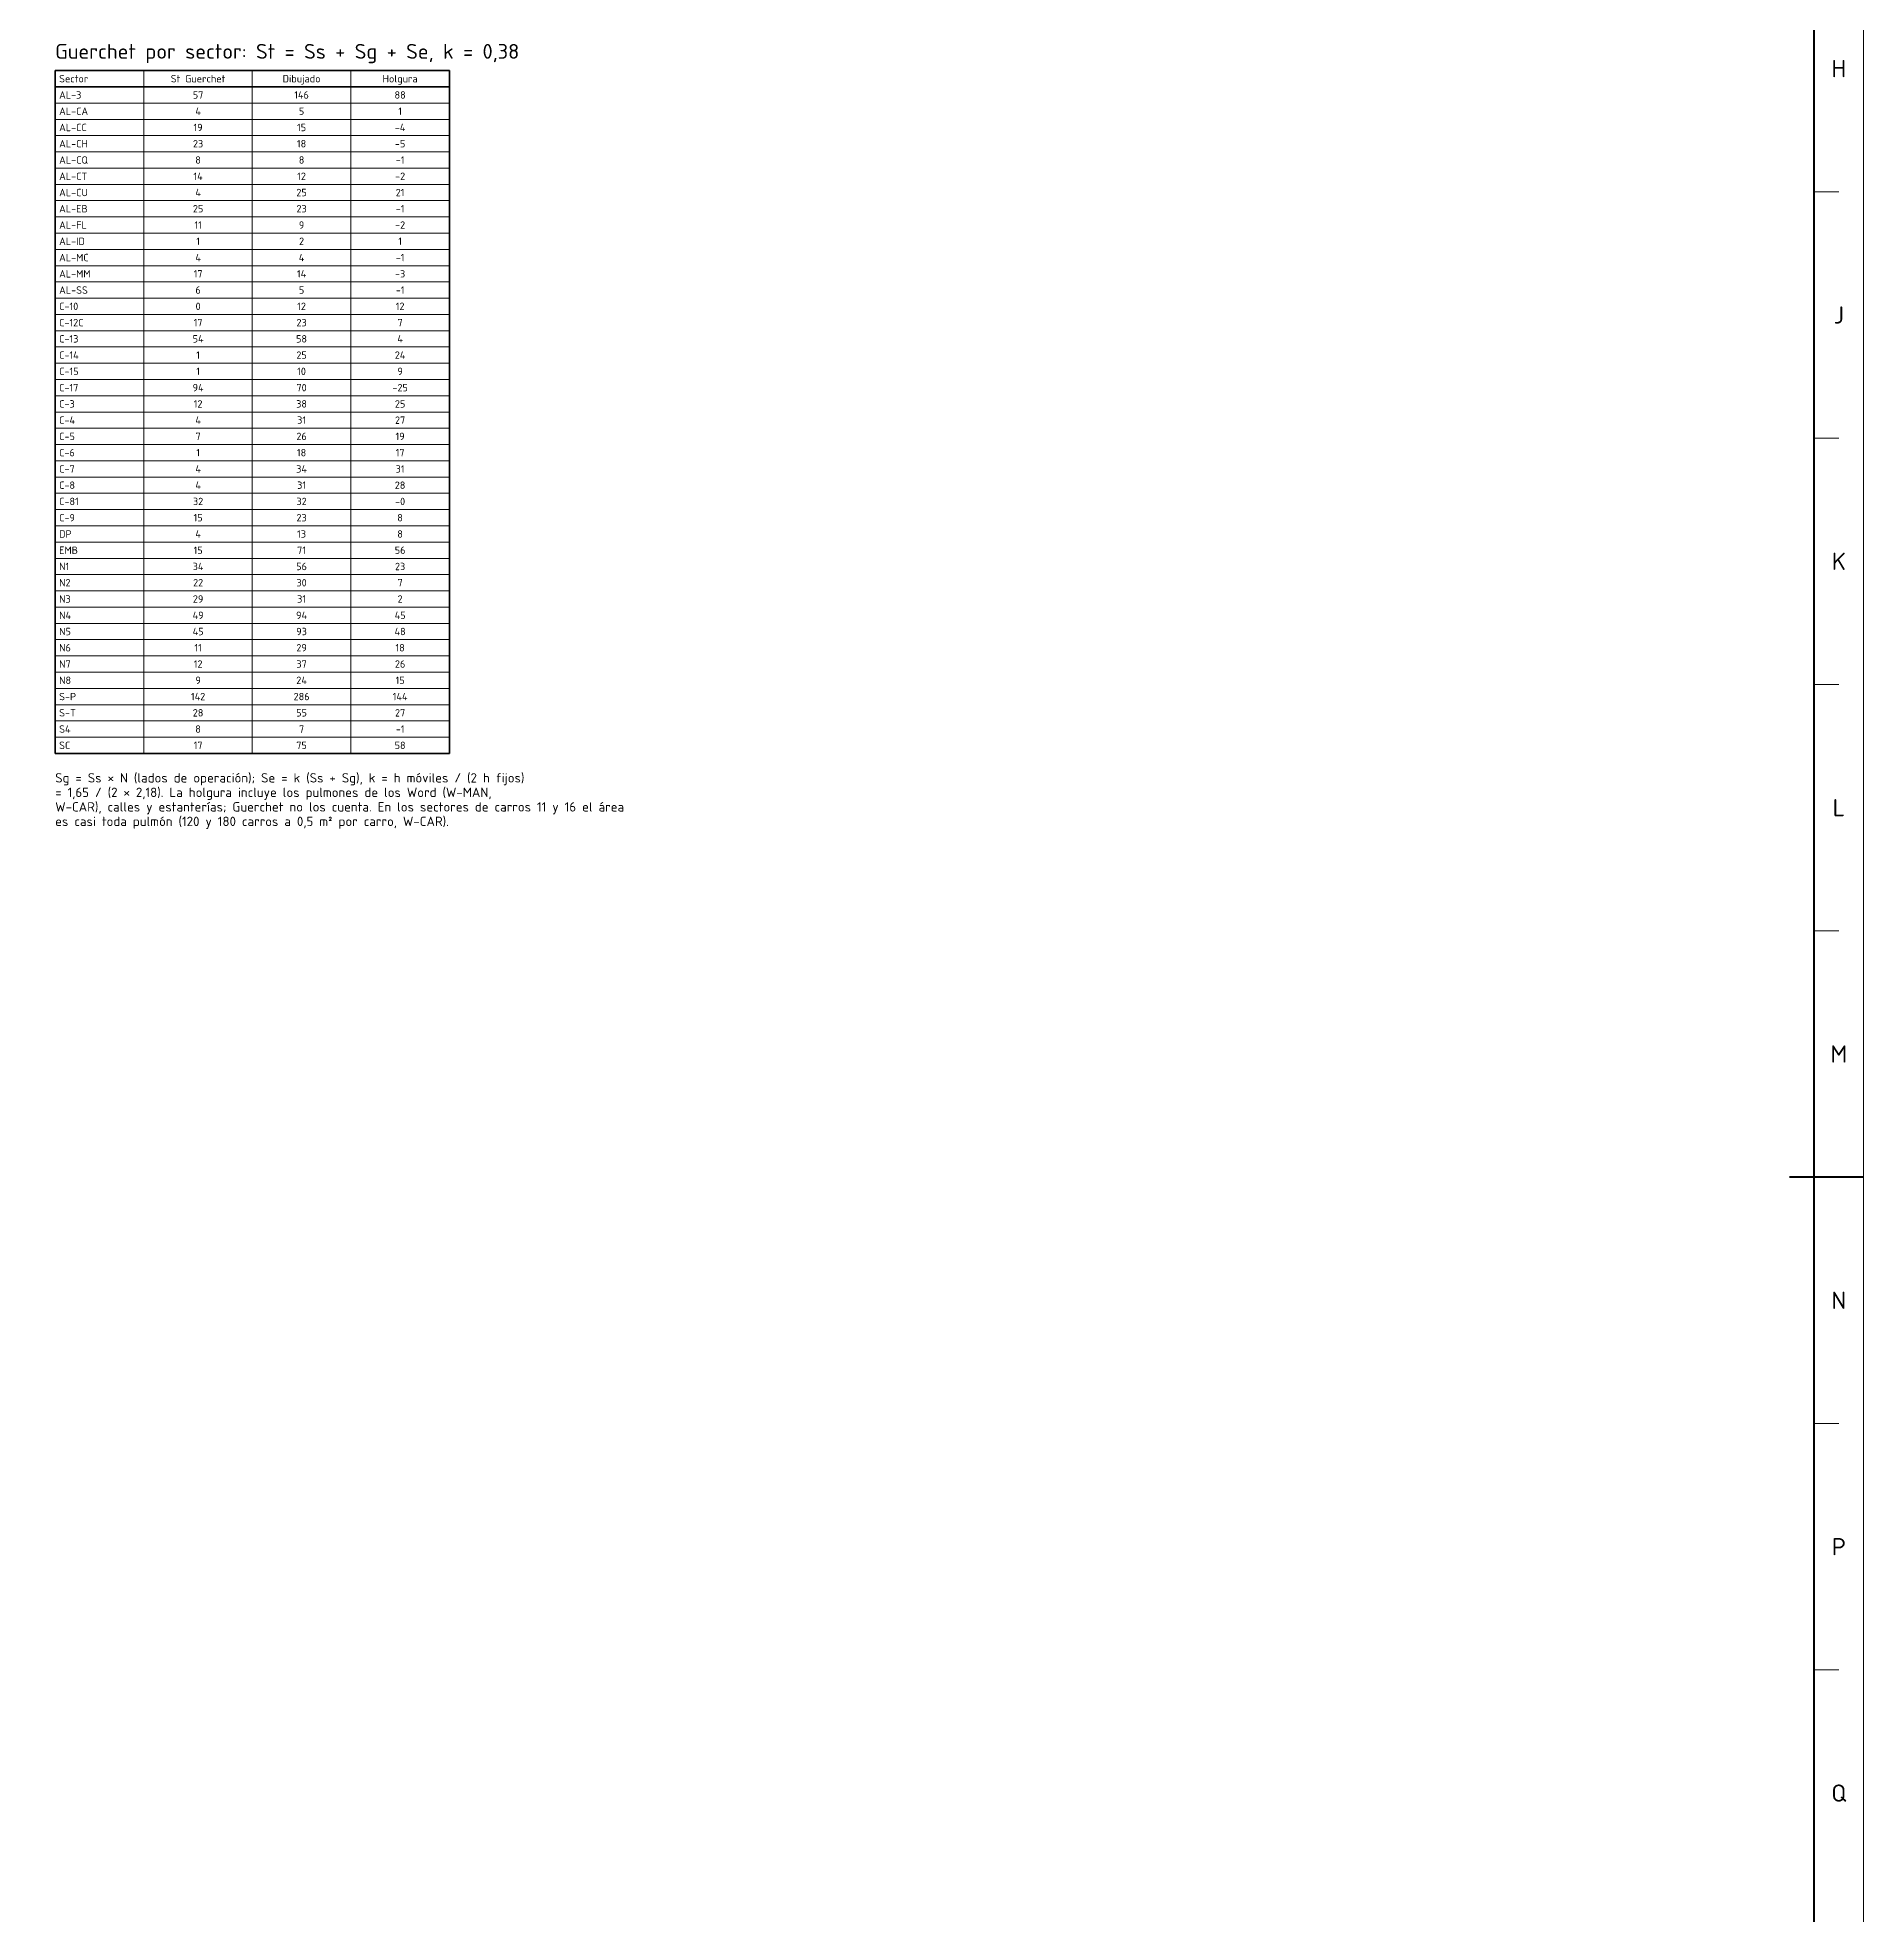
# Model space of a CAD drawing. Header units: millimetres. Extents: x 0 to 1682, y 0 to 1189.
# Drawn here: x 1311.4 to 1682, y 444.9 to 825.8 of the extents above; entities that cross this region are included whole.
import ezdxf
from ezdxf.enums import TextEntityAlignment as Align

# ---------------------------------------------------------------- set-up
doc = ezdxf.new("R2010")
doc.units = ezdxf.units.MM
for name, color, linetype, lineweight in [('06-TEXTO', 7, 'CONTINUOUS', 25), ('07-RECUADRO', 7, 'CONTINUOUS', 70), ('08-FINA', 5, 'CONTINUOUS', 18), ('A-COTA', 7, 'CONTINUOUS', 18), ('A-TEXTO', 7, 'CONTINUOUS', 18)]:
    doc.layers.add(name, color=color, linetype=linetype, lineweight=lineweight)
doc.styles.add('ISO3098', font='isocpeur.ttf')

msp = doc.modelspace()

# ---------------------------------------------------------------- linework, layer by layer
at = {"layer": '07-RECUADRO'}
msp.add_line((1682, 594.5), (1667, 594.5), dxfattribs=at)
msp.add_lwpolyline([(25, 10), (1672, 10), (1672, 1179), (25, 1179)], close=True, dxfattribs=at)
at = {"layer": '08-FINA'}
for p, q in [((1672, 794.5), (1677, 794.5)), ((1672, 744.5), (1677, 744.5)), ((1672, 694.5), (1677, 694.5)), ((1672, 644.5), (1677, 644.5)), ((1672, 544.5), (1677, 544.5)), ((1672, 494.5), (1677, 494.5))]:
    msp.add_line(p, q, dxfattribs=at)
msp.add_lwpolyline([(0, 0), (1682, 0), (1682, 1189), (0, 1189)], close=True, dxfattribs=at)
at = {"layer": 'A-COTA', "lineweight": 13}
for p, q in [((1333, 819.1), (1333, 680.5)), ((1355, 819.1), (1355, 680.5)), ((1375, 819.1), (1375, 680.5)), ((1315, 812.5), (1395, 812.5)), ((1315, 809.2), (1395, 809.2)), ((1315, 805.9), (1395, 805.9)), ((1315, 802.6), (1395, 802.6)), ((1315, 799.3), (1395, 799.3)), ((1315, 796), (1395, 796)), ((1315, 792.7), (1395, 792.7)), ((1315, 789.4), (1395, 789.4)), ((1315, 786.1), (1395, 786.1)), ((1315, 782.8), (1395, 782.8)), ((1315, 779.5), (1395, 779.5)), ((1315, 776.2), (1395, 776.2)), ((1315, 772.9), (1395, 772.9)), ((1315, 769.6), (1395, 769.6)), ((1315, 766.3), (1395, 766.3)), ((1315, 763), (1395, 763)), ((1315, 759.7), (1395, 759.7)), ((1315, 756.4), (1395, 756.4)), ((1315, 753.1), (1395, 753.1)), ((1315, 749.8), (1395, 749.8)), ((1315, 746.5), (1395, 746.5)), ((1315, 743.2), (1395, 743.2)), ((1315, 739.9), (1395, 739.9)), ((1315, 736.6), (1395, 736.6)), ((1315, 733.3), (1395, 733.3)), ((1315, 730), (1395, 730)), ((1315, 726.7), (1395, 726.7)), ((1315, 723.4), (1395, 723.4)), ((1315, 720.1), (1395, 720.1)), ((1315, 716.8), (1395, 716.8)), ((1315, 713.5), (1395, 713.5)), ((1315, 710.2), (1395, 710.2)), ((1315, 706.9), (1395, 706.9)), ((1315, 703.6), (1395, 703.6)), ((1315, 700.3), (1395, 700.3)), ((1315, 697), (1395, 697)), ((1315, 693.7), (1395, 693.7)), ((1315, 690.4), (1395, 690.4)), ((1315, 687.1), (1395, 687.1)), ((1315, 683.8), (1395, 683.8))]:
    msp.add_line(p, q, dxfattribs=at)
at = {"layer": 'A-COTA', "lineweight": 35}
msp.add_line((1315, 815.8), (1395, 815.8), dxfattribs=at)
msp.add_lwpolyline([(1315, 819.1), (1395, 819.1), (1395, 680.5), (1315, 680.5)], close=True, dxfattribs=at)

# ---------------------------------------------------------------- texts
at = {"layer": '06-TEXTO', "style": 'ISO3098'}
for s, p in [('H', (1677, 819.5)), ('J', (1677, 769.5)), ('K', (1677, 719.5)), ('L', (1677, 669.5)), ('M', (1677, 619.5)), ('N', (1677, 569.5)), ('P', (1677, 519.5)), ('Q', (1677, 469.5))]:
    msp.add_text(s, height=3.5, dxfattribs=at).set_placement(p, align=Align.MIDDLE_CENTER)
at = {"layer": 'A-TEXTO', "style": 'ISO3098'}
msp.add_text('Guerchet por sector: St = Ss + Sg + Se, k = 0,38', height=3, dxfattribs=at).set_placement((1315, 820.6), align=Align.BOTTOM_LEFT)
for s, p in [('Sector', (1315.8, 817.45)), ('AL-3', (1315.8, 814.15)), ('AL-CA', (1315.8, 810.85)), ('AL-CC', (1315.8, 807.55)), ('AL-CH', (1315.8, 804.25)), ('AL-CQ', (1315.8, 800.95)), ('AL-CT', (1315.8, 797.65)), ('AL-CU', (1315.8, 794.35)), ('AL-EB', (1315.8, 791.05)), ('AL-FL', (1315.8, 787.75)), ('AL-ID', (1315.8, 784.45)), ('AL-MC', (1315.8, 781.15)), ('AL-MM', (1315.8, 777.85)), ('AL-SS', (1315.8, 774.55)), ('C-10', (1315.8, 771.25)), ('C-12C', (1315.8, 767.95)), ('C-13', (1315.8, 764.65)), ('C-14', (1315.8, 761.35)), ('C-15', (1315.8, 758.05)), ('C-17', (1315.8, 754.75)), ('C-3', (1315.8, 751.45)), ('C-4', (1315.8, 748.15)), ('C-5', (1315.8, 744.85)), ('C-6', (1315.8, 741.55)), ('C-7', (1315.8, 738.25)), ('C-8', (1315.8, 734.95)), ('C-81', (1315.8, 731.65)), ('C-9', (1315.8, 728.35)), ('DP', (1315.8, 725.05)), ('EMB', (1315.8, 721.75)), ('N1', (1315.8, 718.45)), ('N2', (1315.8, 715.15)), ('N3', (1315.8, 711.85)), ('N4', (1315.8, 708.55)), ('N5', (1315.8, 705.25)), ('N6', (1315.8, 701.95)), ('N7', (1315.8, 698.65)), ('N8', (1315.8, 695.35)), ('S-P', (1315.8, 692.05)), ('S-T', (1315.8, 688.75)), ('S4', (1315.8, 685.45)), ('SC', (1315.8, 682.15))]:
    msp.add_text(s, height=1.5, dxfattribs=at).set_placement(p, align=Align.MIDDLE_LEFT)
for s, p in [('St Guerchet', (1344, 817.45)), ('Dibujado', (1365, 817.45)), ('Holgura', (1385, 817.45)), ('57', (1344, 814.15)), ('4', (1344, 810.85)), ('146', (1365, 814.15)), ('5', (1365, 810.85)), ('88', (1385, 814.15)), ('1', (1385, 810.85)), ('19', (1344, 807.55)), ('15', (1365, 807.55)), ('-4', (1385, 807.55)), ('23', (1344, 804.25)), ('18', (1365, 804.25)), ('-5', (1385, 804.25)), ('8', (1344, 800.95)), ('8', (1365, 800.95)), ('-1', (1385, 800.95)), ('14', (1344, 797.65)), ('12', (1365, 797.65)), ('-2', (1385, 797.65)), ('4', (1344, 794.35)), ('25', (1365, 794.35)), ('21', (1385, 794.35)), ('25', (1344, 791.05)), ('23', (1365, 791.05)), ('-1', (1385, 791.05)), ('11', (1344, 787.75)), ('1', (1344, 784.45)), ('9', (1365, 787.75)), ('2', (1365, 784.45)), ('-2', (1385, 787.75)), ('1', (1385, 784.45)), ('4', (1344, 781.15)), ('4', (1365, 781.15)), ('-1', (1385, 781.15)), ('17', (1344, 777.85)), ('14', (1365, 777.85)), ('-3', (1385, 777.85)), ('6', (1344, 774.55)), ('5', (1365, 774.55)), ('-1', (1385, 774.55)), ('0', (1344, 771.25)), ('12', (1365, 771.25)), ('12', (1385, 771.25)), ('17', (1344, 767.95)), ('23', (1365, 767.95)), ('7', (1385, 767.95)), ('54', (1344, 764.65)), ('1', (1344, 761.35)), ('58', (1365, 764.65)), ('25', (1365, 761.35)), ('24', (1385, 761.35)), ('4', (1385, 764.65)), ('1', (1344, 758.05)), ('10', (1365, 758.05)), ('9', (1385, 758.05)), ('94', (1344, 754.75)), ('70', (1365, 754.75)), ('-25', (1385, 754.75)), ('12', (1344, 751.45)), ('38', (1365, 751.45)), ('25', (1385, 751.45)), ('4', (1344, 748.15)), ('31', (1365, 748.15)), ('27', (1385, 748.15)), ('7', (1344, 744.85)), ('26', (1365, 744.85)), ('19', (1385, 744.85)), ('1', (1344, 741.55)), ('18', (1365, 741.55)), ('17', (1385, 741.55)), ('4', (1344, 738.25)), ('4', (1344, 734.95)), ('34', (1365, 738.25)), ('31', (1365, 734.95)), ('28', (1385, 734.95)), ('31', (1385, 738.25)), ('32', (1344, 731.65)), ('32', (1365, 731.65)), ('-0', (1385, 731.65)), ('15', (1344, 728.35)), ('23', (1365, 728.35)), ('8', (1385, 728.35)), ('4', (1344, 725.05)), ('13', (1365, 725.05)), ('8', (1385, 725.05)), ('15', (1344, 721.75)), ('71', (1365, 721.75)), ('56', (1385, 721.75)), ('34', (1344, 718.45)), ('56', (1365, 718.45)), ('23', (1385, 718.45)), ('29', (1344, 711.85)), ('22', (1344, 715.15)), ('30', (1365, 715.15)), ('31', (1365, 711.85)), ('7', (1385, 715.15)), ('2', (1385, 711.85)), ('49', (1344, 708.55)), ('94', (1365, 708.55)), ('45', (1385, 708.55)), ('45', (1344, 705.25)), ('93', (1365, 705.25)), ('48', (1385, 705.25)), ('11', (1344, 701.95)), ('29', (1365, 701.95)), ('18', (1385, 701.95)), ('12', (1344, 698.65)), ('37', (1365, 698.65)), ('26', (1385, 698.65)), ('9', (1344, 695.35)), ('24', (1365, 695.35)), ('15', (1385, 695.35)), ('142', (1344, 692.05)), ('286', (1365, 692.05)), ('144', (1385, 692.05)), ('28', (1344, 688.75)), ('8', (1344, 685.45)), ('55', (1365, 688.75)), ('7', (1365, 685.45)), ('27', (1385, 688.75)), ('-1', (1385, 685.45)), ('17', (1344, 682.15)), ('75', (1365, 682.15)), ('58', (1385, 682.15))]:
    msp.add_text(s, height=1.5, dxfattribs=at).set_placement(p, align=Align.MIDDLE_CENTER)
for s, p in [('Sg = Ss × N (lados de operación); Se = k (Ss + Sg), k = h móviles / (2 h fijos)', (1315, 676.5)), ('= 1,65 / (2 × 2,18). La holgura incluye los pulmones de los Word (W-MAN,', (1315, 673.555)), ('W-CAR), calles y estanterías; Guerchet no los cuenta. En los sectores de carros 11 y 16 el área', (1315, 670.61)), ('es casi toda pulmón (120 y 180 carros a 0,5 m² por carro, W-CAR).', (1315, 667.665))]:
    msp.add_text(s, height=1.9, dxfattribs=at).set_placement(p, align=Align.TOP_LEFT)

doc.saveas('drawing.dxf')
